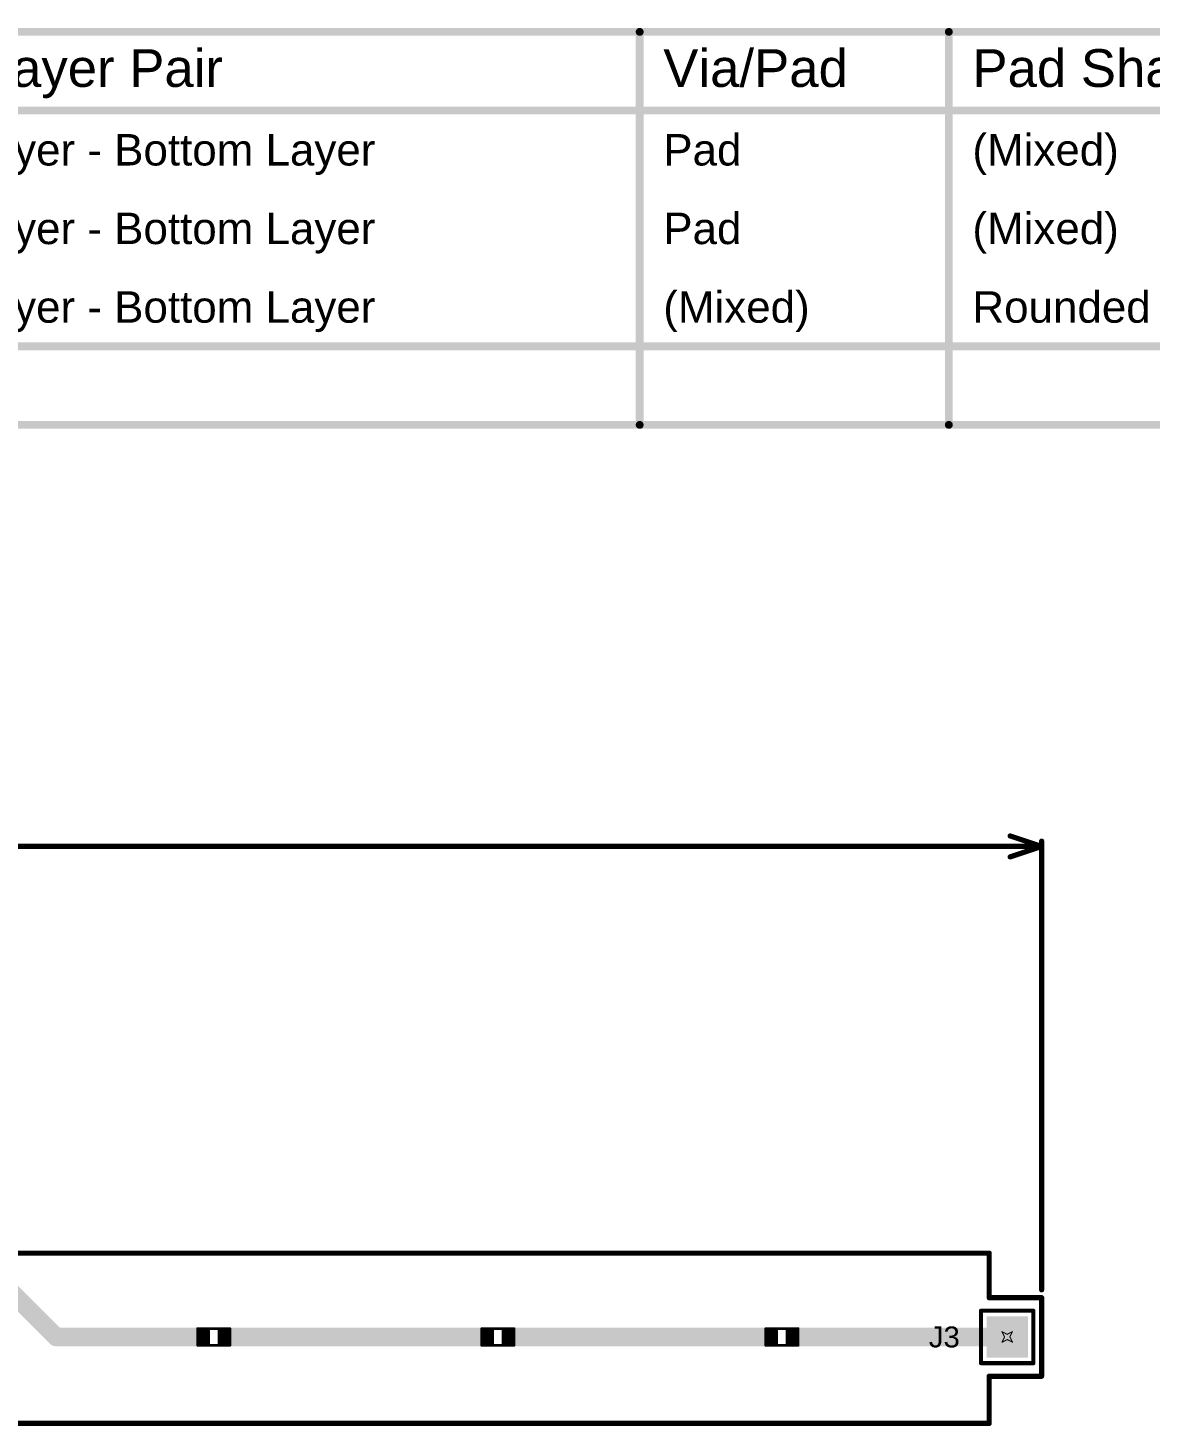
# Model space of a CAD drawing. Header units: inches. Extents: x -1 to 327, y 8 to 89.
# Drawn here: x 99.9 to 154.3, y 20.9 to 88.7 of the extents above; entities that cross this region are included whole.
import ezdxf

# ---------------------------------------------------------------- set-up
doc = ezdxf.new("R2010")
doc.units = ezdxf.units.IN
for name, color, linetype in [('Board Outline', 216, 'Continuous'), ('Bottom Layer', 5, 'Continuous'), ('Bottom Solder', 6, 'Continuous'), ('Dimension', 6, 'Continuous'), ('Drill Drawing', 1, 'Continuous'), ('Multi-Layer', 9, 'Continuous'), ('Pad Holes', 156, 'Continuous'), ('Top Layer', 1, 'Continuous'), ('Top Overlay', 2, 'Continuous'), ('Top Paste', 8, 'Continuous'), ('Top Solder', 216, 'Continuous')]:
    doc.layers.add(name, color=color, linetype=linetype)
doc.styles.add('Arial', font='', dxfattribs={"height": 0.2})
doc.styles.get('Arial').set_extended_font_data('Arial')

# ---------------------------------------------------------------- blocks, each defined once
blk = doc.blocks.new('R___0402_4')
at = {"layer": 'Top Layer'}
for points in [[(-0.699, -0.318), (-0.699, 0.318), (-0.241, 0.318), (-0.241, -0.318)], [(0.241, -0.318), (0.241, 0.318), (0.699, 0.318), (0.699, -0.318)]]:
    blk.add_hatch(color=1, dxfattribs=at).paths.add_polyline_path(points)
at = {"layer": 'Top Paste'}
for points in [[(-0.699, -0.318), (-0.699, 0.318), (-0.241, 0.318), (-0.241, -0.318)], [(0.241, -0.318), (0.241, 0.318), (0.699, 0.318), (0.699, -0.318)]]:
    blk.add_hatch(color=8, dxfattribs=at).paths.add_polyline_path(points)
at = {"layer": 'Top Solder'}
for points in [[(-0.754, -0.373), (-0.754, 0.373), (-0.186, 0.373), (-0.186, -0.373)], [(0.186, -0.373), (0.186, 0.373), (0.754, 0.373), (0.754, -0.373)]]:
    blk.add_hatch(color=216, dxfattribs=at).paths.add_polyline_path(points)
at = {"layer": 'Top Overlay'}
for points in [[(-0.787, 0.406, 0.127, 0.127, 0), (0.787, 0.406, 0.127, 0.127, 0)], [(-0.787, -0.406, 0.127, 0.127, 0), (-0.787, 0.406, 0.127, 0.127, 0)], [(0.787, -0.406, 0.127, 0.127, 0), (0.787, 0.406, 0.127, 0.127, 0)], [(-0.787, -0.406, 0.127, 0.127, 0), (0.787, -0.406, 0.127, 0.127, 0)], [(-0.813, -0.432, 0.00323, 0.00323, 0), (0.813, -0.432, 0.00323, 0.00323, 0)]]:
    blk.add_lwpolyline(points, format="xyseb", dxfattribs=at)
for points in [[(-0.819, 0.406, 0.0635, 0.0635, 1), (-0.756, 0.406, 0.0635, 0.0635, 1)], [(-0.819, 0.406, 0.0635, 0.0635, 1), (-0.756, 0.406, 0.0635, 0.0635, 1)], [(0.756, 0.406, 0.0635, 0.0635, 1), (0.819, 0.406, 0.0635, 0.0635, 1)], [(0.756, 0.406, 0.0635, 0.0635, 1), (0.819, 0.406, 0.0635, 0.0635, 1)], [(-0.819, -0.406, 0.0635, 0.0635, 1), (-0.756, -0.406, 0.0635, 0.0635, 1)], [(-0.819, -0.406, 0.0635, 0.0635, 1), (-0.756, -0.406, 0.0635, 0.0635, 1)], [(-0.814, -0.432, 0.00161, 0.00161, 1), (-0.812, -0.432, 0.00161, 0.00161, 1)], [(0.756, -0.406, 0.0635, 0.0635, 1), (0.819, -0.406, 0.0635, 0.0635, 1)], [(0.756, -0.406, 0.0635, 0.0635, 1), (0.819, -0.406, 0.0635, 0.0635, 1)], [(0.812, -0.432, 0.00161, 0.00161, 1), (0.814, -0.432, 0.00161, 0.00161, 1)]]:
    blk.add_lwpolyline(points, format="xyseb", close=True, dxfattribs=at)
blk = doc.blocks.new('R___0402_5')
at = {"layer": 'Top Layer'}
for points in [[(-0.699, -0.318), (-0.699, 0.318), (-0.241, 0.318), (-0.241, -0.318)], [(0.241, -0.318), (0.241, 0.318), (0.699, 0.318), (0.699, -0.318)]]:
    blk.add_hatch(color=1, dxfattribs=at).paths.add_polyline_path(points)
at = {"layer": 'Top Paste'}
for points in [[(-0.699, -0.318), (-0.699, 0.318), (-0.241, 0.318), (-0.241, -0.318)], [(0.241, -0.318), (0.241, 0.318), (0.699, 0.318), (0.699, -0.318)]]:
    blk.add_hatch(color=8, dxfattribs=at).paths.add_polyline_path(points)
at = {"layer": 'Top Solder'}
for points in [[(-0.754, -0.373), (-0.754, 0.373), (-0.186, 0.373), (-0.186, -0.373)], [(0.186, -0.373), (0.186, 0.373), (0.754, 0.373), (0.754, -0.373)]]:
    blk.add_hatch(color=216, dxfattribs=at).paths.add_polyline_path(points)
at = {"layer": 'Top Overlay'}
for points in [[(0.787, 0.406, 0.127, 0.127, 0), (-0.787, 0.406, 0.127, 0.127, 0)], [(-0.787, 0.406, 0.127, 0.127, 0), (-0.787, -0.406, 0.127, 0.127, 0)], [(0.787, 0.406, 0.127, 0.127, 0), (0.787, -0.406, 0.127, 0.127, 0)], [(0.787, -0.406, 0.127, 0.127, 0), (-0.787, -0.406, 0.127, 0.127, 0)], [(0.813, -0.432, 0.00323, 0.00323, 0), (-0.813, -0.432, 0.00323, 0.00323, 0)]]:
    blk.add_lwpolyline(points, format="xyseb", dxfattribs=at)
for points in [[(-0.819, 0.406, 0.0635, 0.0635, 1), (-0.756, 0.406, 0.0635, 0.0635, 1)], [(-0.819, 0.406, 0.0635, 0.0635, 1), (-0.756, 0.406, 0.0635, 0.0635, 1)], [(0.756, 0.406, 0.0635, 0.0635, 1), (0.819, 0.406, 0.0635, 0.0635, 1)], [(0.756, 0.406, 0.0635, 0.0635, 1), (0.819, 0.406, 0.0635, 0.0635, 1)], [(-0.819, -0.406, 0.0635, 0.0635, 1), (-0.756, -0.406, 0.0635, 0.0635, 1)], [(-0.819, -0.406, 0.0635, 0.0635, 1), (-0.756, -0.406, 0.0635, 0.0635, 1)], [(-0.814, -0.432, 0.00161, 0.00161, 1), (-0.812, -0.432, 0.00161, 0.00161, 1)], [(0.756, -0.406, 0.0635, 0.0635, 1), (0.819, -0.406, 0.0635, 0.0635, 1)], [(0.756, -0.406, 0.0635, 0.0635, 1), (0.819, -0.406, 0.0635, 0.0635, 1)], [(0.812, -0.432, 0.00161, 0.00161, 1), (0.814, -0.432, 0.00161, 0.00161, 1)]]:
    blk.add_lwpolyline(points, format="xyseb", close=True, dxfattribs=at)
blk = doc.blocks.new('R___0402_6')
at = {"layer": 'Top Layer'}
for points in [[(-0.699, -0.318), (-0.699, 0.318), (-0.241, 0.318), (-0.241, -0.318)], [(0.241, -0.318), (0.241, 0.318), (0.699, 0.318), (0.699, -0.318)]]:
    blk.add_hatch(color=1, dxfattribs=at).paths.add_polyline_path(points)
at = {"layer": 'Top Paste'}
for points in [[(-0.699, -0.318), (-0.699, 0.318), (-0.241, 0.318), (-0.241, -0.318)], [(0.241, -0.318), (0.241, 0.318), (0.699, 0.318), (0.699, -0.318)]]:
    blk.add_hatch(color=8, dxfattribs=at).paths.add_polyline_path(points)
at = {"layer": 'Top Solder'}
for points in [[(-0.754, -0.373), (-0.754, 0.373), (-0.186, 0.373), (-0.186, -0.373)], [(0.186, -0.373), (0.186, 0.373), (0.754, 0.373), (0.754, -0.373)]]:
    blk.add_hatch(color=216, dxfattribs=at).paths.add_polyline_path(points)
at = {"layer": 'Top Overlay'}
for points in [[(-0.787, 0.406, 0.127, 0.127, 0), (0.787, 0.406, 0.127, 0.127, 0)], [(-0.787, -0.406, 0.127, 0.127, 0), (-0.787, 0.406, 0.127, 0.127, 0)], [(0.787, -0.406, 0.127, 0.127, 0), (0.787, 0.406, 0.127, 0.127, 0)], [(-0.787, -0.406, 0.127, 0.127, 0), (0.787, -0.406, 0.127, 0.127, 0)], [(-0.813, -0.432, 0.00323, 0.00323, 0), (0.813, -0.432, 0.00323, 0.00323, 0)]]:
    blk.add_lwpolyline(points, format="xyseb", dxfattribs=at)
for points in [[(-0.819, 0.406, 0.0635, 0.0635, 1), (-0.756, 0.406, 0.0635, 0.0635, 1)], [(-0.819, 0.406, 0.0635, 0.0635, 1), (-0.756, 0.406, 0.0635, 0.0635, 1)], [(0.756, 0.406, 0.0635, 0.0635, 1), (0.819, 0.406, 0.0635, 0.0635, 1)], [(0.756, 0.406, 0.0635, 0.0635, 1), (0.819, 0.406, 0.0635, 0.0635, 1)], [(-0.819, -0.406, 0.0635, 0.0635, 1), (-0.756, -0.406, 0.0635, 0.0635, 1)], [(-0.819, -0.406, 0.0635, 0.0635, 1), (-0.756, -0.406, 0.0635, 0.0635, 1)], [(-0.814, -0.432, 0.00161, 0.00161, 1), (-0.812, -0.432, 0.00161, 0.00161, 1)], [(0.756, -0.406, 0.0635, 0.0635, 1), (0.819, -0.406, 0.0635, 0.0635, 1)], [(0.756, -0.406, 0.0635, 0.0635, 1), (0.819, -0.406, 0.0635, 0.0635, 1)], [(0.812, -0.432, 0.00161, 0.00161, 1), (0.814, -0.432, 0.00161, 0.00161, 1)]]:
    blk.add_lwpolyline(points, format="xyseb", close=True, dxfattribs=at)
blk = doc.blocks.new('HDR_1_1_TH_M____49')
at = {"layer": 'Bottom Layer'}
blk.add_hatch(color=5, dxfattribs=at).paths.add_polyline_path([(-0.9, 0.9), (0.9, 0.9), (0.9, -0.9), (-0.9, -0.9)])
at = {"layer": 'Bottom Solder'}
blk.add_hatch(color=6, dxfattribs=at).paths.add_polyline_path([(-1.002, 1.002), (1.002, 1.002), (1.002, -1.002), (-1.002, -1.002)])
at = {"layer": 'Multi-Layer'}
blk.add_hatch(color=9, dxfattribs=at).paths.add_polyline_path([(-0.9, 0.9), (0.9, 0.9), (0.9, -0.9), (-0.9, -0.9)])
at = {"layer": 'Pad Holes'}
h = blk.add_hatch(color=7, dxfattribs=at)
edge = h.paths.add_edge_path()
edge.add_arc((0, 0), 0.5, 0, 360)
at = {"layer": 'Top Layer'}
blk.add_hatch(color=1, dxfattribs=at).paths.add_polyline_path([(-0.9, 0.9), (0.9, 0.9), (0.9, -0.9), (-0.9, -0.9)])
at = {"layer": 'Top Solder'}
blk.add_hatch(color=216, dxfattribs=at).paths.add_polyline_path([(-1.002, 1.002), (1.002, 1.002), (1.002, -1.002), (-1.002, -1.002)])
at = {"layer": 'Top Overlay'}
for points in [[(-1.27, 1.27, 0.2, 0.2, 0), (1.27, 1.27, 0.2, 0.2, 0)], [(-1.27, -1.27, 0.2, 0.2, 0), (-1.27, 1.27, 0.2, 0.2, 0)], [(1.27, -1.27, 0.2, 0.2, 0), (1.27, 1.27, 0.2, 0.2, 0)], [(-1.27, -1.27, 0.2, 0.2, 0), (1.27, -1.27, 0.2, 0.2, 0)]]:
    blk.add_lwpolyline(points, format="xyseb", dxfattribs=at)
for points in [[(-1.32, 1.27, 0.1, 0.1, 1), (-1.22, 1.27, 0.1, 0.1, 1)], [(-1.32, 1.27, 0.1, 0.1, 1), (-1.22, 1.27, 0.1, 0.1, 1)], [(1.22, 1.27, 0.1, 0.1, 1), (1.32, 1.27, 0.1, 0.1, 1)], [(1.22, 1.27, 0.1, 0.1, 1), (1.32, 1.27, 0.1, 0.1, 1)], [(-1.32, -1.27, 0.1, 0.1, 1), (-1.22, -1.27, 0.1, 0.1, 1)], [(-1.32, -1.27, 0.1, 0.1, 1), (-1.22, -1.27, 0.1, 0.1, 1)], [(1.22, -1.27, 0.1, 0.1, 1), (1.32, -1.27, 0.1, 0.1, 1)], [(1.22, -1.27, 0.1, 0.1, 1), (1.32, -1.27, 0.1, 0.1, 1)]]:
    blk.add_lwpolyline(points, format="xyseb", close=True, dxfattribs=at)

msp = doc.modelspace()

# ---------------------------------------------------------------- hatches: boundary and pattern name
at = {"layer": 'Top Layer'}
for points in [[(108.687, 25.668), (107.899, 25.668), (107.899, 24.768), (108.687, 24.768)], [(109.169, 24.768), (109.957, 24.768), (109.957, 25.668), (109.169, 25.668)], [(122.453, 25.668), (121.666, 25.668), (121.666, 24.768), (122.453, 24.768)], [(122.936, 24.768), (123.723, 24.768), (123.723, 25.668), (122.936, 25.668)], [(136.22, 25.668), (135.433, 25.668), (135.433, 24.768), (136.22, 24.768)], [(136.703, 24.768), (137.49, 24.768), (137.49, 25.668), (136.703, 25.668)]]:
    msp.add_hatch(color=1, dxfattribs=at).paths.add_polyline_path(points)

# ---------------------------------------------------------------- linework, layer by layer
at = {"layer": 'Board Outline'}
for points in [[(98.882, 29.282, 0.254, 0.254, 0), (146.507, 29.282, 0.254, 0.254, 0)], [(146.507, 27.123, 0.254, 0.254, 0), (146.507, 29.282, 0.254, 0.254, 0)], [(146.507, 27.123, 0.254, 0.254, 0), (149.047, 27.123, 0.254, 0.254, 0)], [(149.047, 23.313, 0.254, 0.254, 0), (149.047, 27.123, 0.254, 0.254, 0)], [(146.507, 21.027, 0.254, 0.254, 0), (146.507, 23.313, 0.254, 0.254, 0)], [(146.507, 23.313, 0.254, 0.254, 0), (149.047, 23.313, 0.254, 0.254, 0)], [(98.882, 21.027, 0.254, 0.254, 0), (146.507, 21.027, 0.254, 0.254, 0)]]:
    msp.add_lwpolyline(points, format="xyseb", dxfattribs=at)
for points in [[(146.444, 29.282, 0.127, 0.127, 1), (146.571, 29.282, 0.127, 0.127, 1)], [(146.444, 29.282, 0.127, 0.127, 1), (146.571, 29.282, 0.127, 0.127, 1)], [(146.444, 27.123, 0.127, 0.127, 1), (146.571, 27.123, 0.127, 0.127, 1)], [(146.444, 27.123, 0.127, 0.127, 1), (146.571, 27.123, 0.127, 0.127, 1)], [(148.984, 27.123, 0.127, 0.127, 1), (149.111, 27.123, 0.127, 0.127, 1)], [(148.984, 27.123, 0.127, 0.127, 1), (149.111, 27.123, 0.127, 0.127, 1)], [(146.444, 23.313, 0.127, 0.127, 1), (146.571, 23.313, 0.127, 0.127, 1)], [(146.444, 23.313, 0.127, 0.127, 1), (146.571, 23.313, 0.127, 0.127, 1)], [(148.984, 23.313, 0.127, 0.127, 1), (149.111, 23.313, 0.127, 0.127, 1)], [(148.984, 23.313, 0.127, 0.127, 1), (149.111, 23.313, 0.127, 0.127, 1)], [(146.444, 21.027, 0.127, 0.127, 1), (146.571, 21.027, 0.127, 0.127, 1)], [(146.444, 21.027, 0.127, 0.127, 1), (146.571, 21.027, 0.127, 0.127, 1)]]:
    msp.add_lwpolyline(points, format="xyseb", close=True, dxfattribs=at)
at = {"layer": 'Dimension'}
for points in [[(147.523, 49.505, 0.254, 0.254, 0), (149.047, 48.997, 0.254, 0.254, 0)], [(87.628, 48.997, 0.254, 0.254, 0), (149.047, 48.997, 0.254, 0.254, 0)], [(147.523, 48.489, 0.254, 0.254, 0), (149.047, 48.997, 0.254, 0.254, 0)], [(149.047, 27.504, 0.254, 0.254, 0), (149.047, 49.251, 0.254, 0.254, 0)]]:
    msp.add_lwpolyline(points, format="xyseb", dxfattribs=at)
for points in [[(147.46, 49.505, 0.127, 0.127, 1), (147.587, 49.505, 0.127, 0.127, 1)], [(148.984, 49.251, 0.127, 0.127, 1), (149.111, 49.251, 0.127, 0.127, 1)], [(148.984, 48.997, 0.127, 0.127, 1), (149.111, 48.997, 0.127, 0.127, 1)], [(148.984, 48.997, 0.127, 0.127, 1), (149.111, 48.997, 0.127, 0.127, 1)], [(148.984, 48.997, 0.127, 0.127, 1), (149.111, 48.997, 0.127, 0.127, 1)], [(147.46, 48.489, 0.127, 0.127, 1), (147.587, 48.489, 0.127, 0.127, 1)], [(148.984, 27.504, 0.127, 0.127, 1), (149.111, 27.504, 0.127, 0.127, 1)]]:
    msp.add_lwpolyline(points, format="xyseb", close=True, dxfattribs=at)
at = {"layer": 'Drill Drawing'}
for points in [[(4.61, 88.481, 0.381, 0.381, 0), (327.049, 88.481, 0.381, 0.381, 0)], [(129.569, 69.431, 0.381, 0.381, 0), (129.569, 88.481, 0.381, 0.381, 0)], [(144.551, 69.431, 0.381, 0.381, 0), (144.551, 88.481, 0.381, 0.381, 0)], [(4.61, 84.671, 0.381, 0.381, 0), (327.049, 84.671, 0.381, 0.381, 0)], [(4.61, 73.241, 0.381, 0.381, 0), (327.049, 73.241, 0.381, 0.381, 0)], [(4.61, 69.431, 0.381, 0.381, 0), (327.049, 69.431, 0.381, 0.381, 0)], [(147.126, 25.472, 0.0508, 0.0508, 0), (147.38, 25.345, 0.0508, 0.0508, 0)], [(147.126, 25.472, 0.0508, 0.0508, 0), (147.253, 25.218, 0.0508, 0.0508, 0)], [(147.126, 24.964, 0.0508, 0.0508, 0), (147.253, 25.218, 0.0508, 0.0508, 0)], [(147.126, 24.964, 0.0508, 0.0508, 0), (147.38, 25.091, 0.0508, 0.0508, 0)], [(147.38, 25.345, 0.0508, 0.0508, 0), (147.634, 25.472, 0.0508, 0.0508, 0)], [(147.38, 25.091, 0.0508, 0.0508, 0), (147.634, 24.964, 0.0508, 0.0508, 0)], [(147.507, 25.218, 0.0508, 0.0508, 0), (147.634, 25.472, 0.0508, 0.0508, 0)], [(147.507, 25.218, 0.0508, 0.0508, 0), (147.634, 24.964, 0.0508, 0.0508, 0)]]:
    msp.add_lwpolyline(points, format="xyseb", dxfattribs=at)
for points in [[(129.474, 88.481, 0.191, 0.191, 1), (129.664, 88.481, 0.191, 0.191, 1)], [(144.456, 88.481, 0.191, 0.191, 1), (144.647, 88.481, 0.191, 0.191, 1)], [(129.474, 69.431, 0.191, 0.191, 1), (129.664, 69.431, 0.191, 0.191, 1)], [(144.456, 69.431, 0.191, 0.191, 1), (144.647, 69.431, 0.191, 0.191, 1)], [(147.114, 25.472, 0.0254, 0.0254, 1), (147.139, 25.472, 0.0254, 0.0254, 1)], [(147.114, 25.472, 0.0254, 0.0254, 1), (147.139, 25.472, 0.0254, 0.0254, 1)], [(147.241, 25.218, 0.0254, 0.0254, 1), (147.266, 25.218, 0.0254, 0.0254, 1)], [(147.241, 25.218, 0.0254, 0.0254, 1), (147.266, 25.218, 0.0254, 0.0254, 1)], [(147.368, 25.345, 0.0254, 0.0254, 1), (147.393, 25.345, 0.0254, 0.0254, 1)], [(147.368, 25.345, 0.0254, 0.0254, 1), (147.393, 25.345, 0.0254, 0.0254, 1)], [(147.368, 25.091, 0.0254, 0.0254, 1), (147.393, 25.091, 0.0254, 0.0254, 1)], [(147.368, 25.091, 0.0254, 0.0254, 1), (147.393, 25.091, 0.0254, 0.0254, 1)], [(147.495, 25.218, 0.0254, 0.0254, 1), (147.52, 25.218, 0.0254, 0.0254, 1)], [(147.495, 25.218, 0.0254, 0.0254, 1), (147.52, 25.218, 0.0254, 0.0254, 1)], [(147.622, 25.472, 0.0254, 0.0254, 1), (147.647, 25.472, 0.0254, 0.0254, 1)], [(147.622, 25.472, 0.0254, 0.0254, 1), (147.647, 25.472, 0.0254, 0.0254, 1)], [(147.114, 24.964, 0.0254, 0.0254, 1), (147.139, 24.964, 0.0254, 0.0254, 1)], [(147.114, 24.964, 0.0254, 0.0254, 1), (147.139, 24.964, 0.0254, 0.0254, 1)], [(147.622, 24.964, 0.0254, 0.0254, 1), (147.647, 24.964, 0.0254, 0.0254, 1)], [(147.622, 24.964, 0.0254, 0.0254, 1), (147.647, 24.964, 0.0254, 0.0254, 1)]]:
    msp.add_lwpolyline(points, format="xyseb", close=True, dxfattribs=at)
at = {"layer": 'Top Layer'}
for points in [[(97.823, 28.681, 0.9, 0.9, 0), (101.286, 25.218, 0.9, 0.9, 0)], [(101.286, 25.218, 0.9, 0.9, 0), (108.222, 25.218, 0.9, 0.9, 0)], [(109.632, 25.218, 0.9, 0.9, 0), (121.982, 25.218, 0.9, 0.9, 0)], [(123.397, 25.218, 0.9, 0.9, 0), (135.74, 25.218, 0.9, 0.9, 0)], [(137.157, 25.218, 0.9, 0.9, 0), (147.38, 25.218, 0.9, 0.9, 0)]]:
    msp.add_lwpolyline(points, format="xyseb", dxfattribs=at)
for points in [[(101.061, 25.218, 0.45, 0.45, 1), (101.511, 25.218, 0.45, 0.45, 1)], [(101.061, 25.218, 0.45, 0.45, 1), (101.511, 25.218, 0.45, 0.45, 1)], [(107.997, 25.218, 0.45, 0.45, 1), (108.447, 25.218, 0.45, 0.45, 1)], [(109.407, 25.218, 0.45, 0.45, 1), (109.857, 25.218, 0.45, 0.45, 1)], [(121.757, 25.218, 0.45, 0.45, 1), (122.207, 25.218, 0.45, 0.45, 1)], [(123.172, 25.218, 0.45, 0.45, 1), (123.622, 25.218, 0.45, 0.45, 1)], [(135.515, 25.218, 0.45, 0.45, 1), (135.965, 25.218, 0.45, 0.45, 1)], [(136.932, 25.218, 0.45, 0.45, 1), (137.382, 25.218, 0.45, 0.45, 1)], [(147.155, 25.218, 0.45, 0.45, 1), (147.605, 25.218, 0.45, 0.45, 1)]]:
    msp.add_lwpolyline(points, format="xyseb", close=True, dxfattribs=at)

# ---------------------------------------------------------------- block references
for name, p in [('HDR_1_1_TH_M____49', (147.38, 25.218)), ('R___0402_6', (108.928, 25.218)), ('R___0402_4', (136.462, 25.218))]:
    msp.add_blockref(name, p)
at = {"rotation": 180}
msp.add_blockref('R___0402_5', (122.695, 25.218), dxfattribs=at)

# ---------------------------------------------------------------- texts
at = {"layer": 'Drill Drawing', "style": 'Arial'}
for s, height, p in [('Drill Layer Pair', 1.8288, (92.624, 85.814)), ('Via/Pad', 1.8288, (130.712, 85.814)), ('Pad Shape', 1.8288, (145.694, 85.814)), ('Top Layer - Bottom Layer', 1.524, (92.624, 82.004)), ('Pad', 1.524, (130.712, 82.004)), ('(Mixed)', 1.524, (145.694, 82.004)), ('Top Layer - Bottom Layer', 1.524, (92.624, 78.194)), ('Pad', 1.524, (130.712, 78.194)), ('(Mixed)', 1.524, (145.694, 78.194)), ('Top Layer - Bottom Layer', 1.524, (92.624, 74.384)), ('(Mixed)', 1.524, (130.712, 74.384)), ('Rounded', 1.524, (145.694, 74.384))]:
    msp.add_text(s, height=height, dxfattribs=at).set_placement(p)
at = {"layer": 'Top Overlay', "style": 'Arial'}
msp.add_text('J3', height=1.016, dxfattribs=at).set_placement((143.584, 24.71))

doc.saveas('drawing.dxf')
